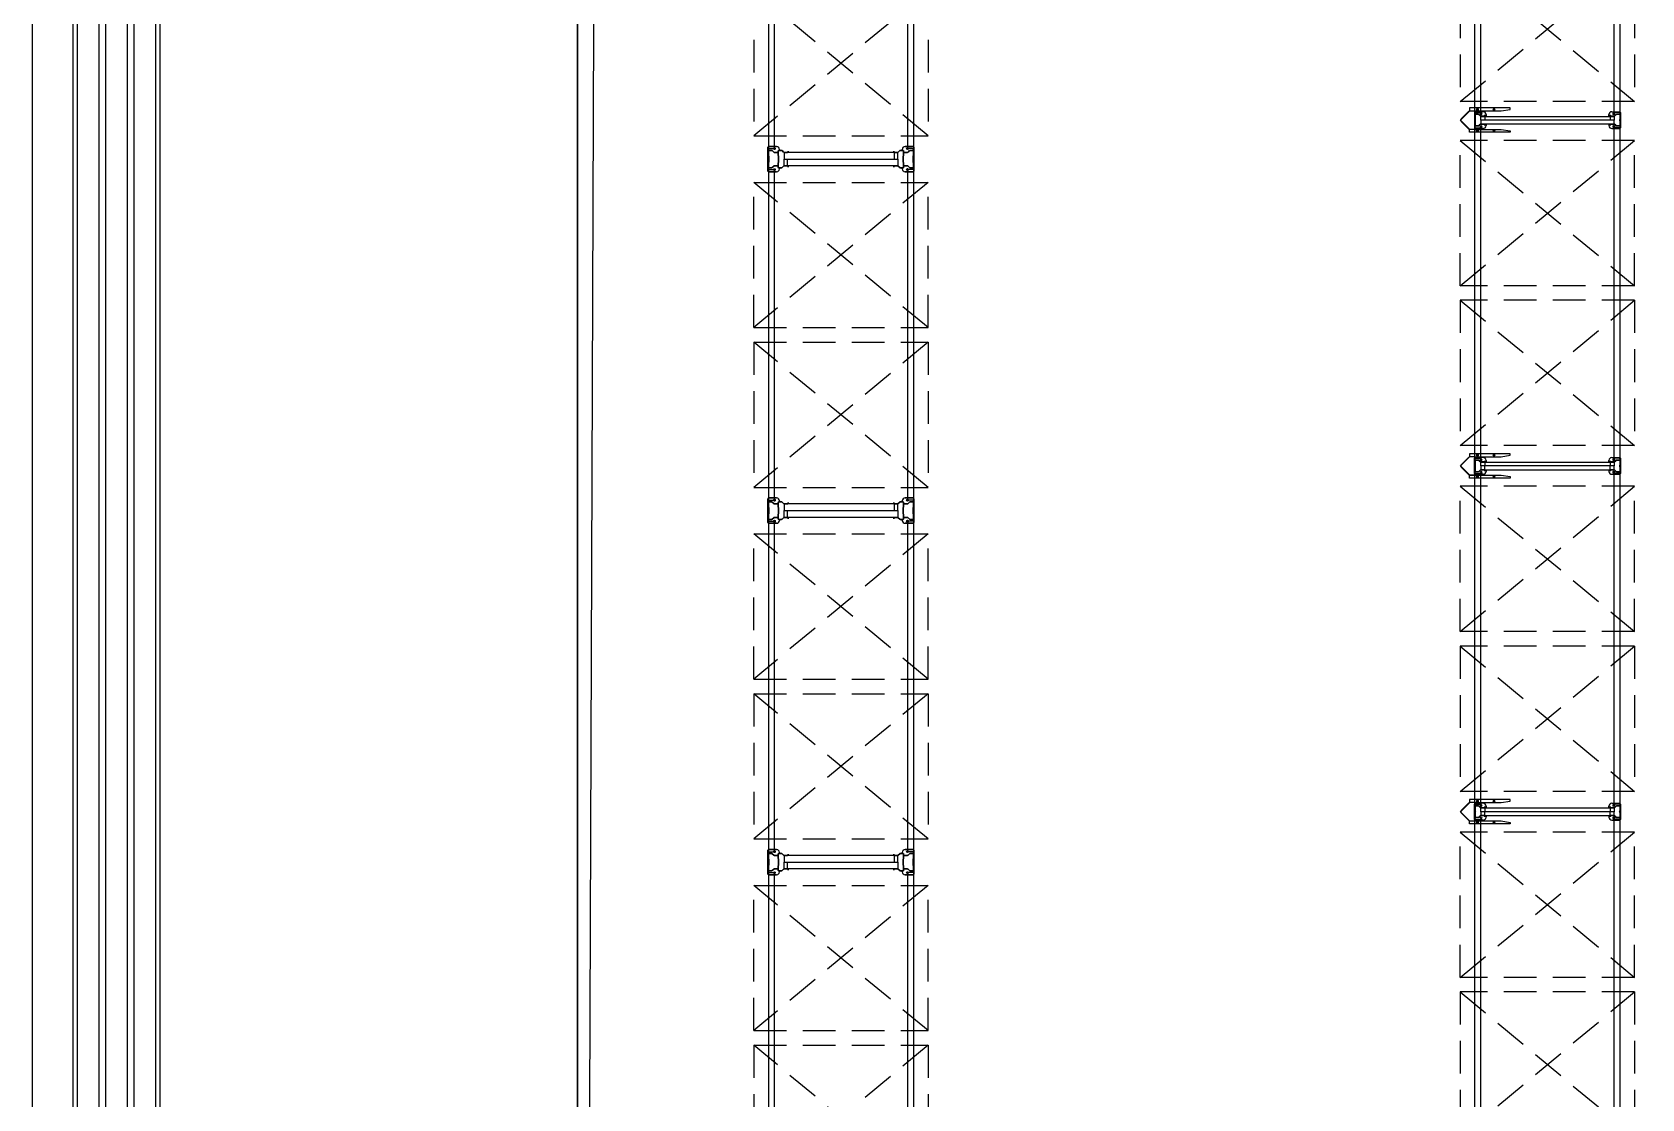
# Model space of a CAD drawing. Header units: millimetres. Extents: x 13 to 166, y 58 to 179.
# Drawn here: x 12.99 to 24.07, y 124.5 to 131.84 of the extents above; entities that cross this region are included whole.
import ezdxf

# ---------------------------------------------------------------- set-up
doc = ezdxf.new("R2010")
doc.units = ezdxf.units.MM
doc.linetypes.add('12_13_14_SB-E17-AR-A01_A02_A03-A$0$DASHED2', pattern=[0.375, 0.25, -0.125])
doc.linetypes.add('DASHED', pattern=[817.52, 545.02, -272.5])
doc.layers.add('Rack Mecalux 2300mm (MVA-VLZ)', color=5, linetype='Continuous')

# ---------------------------------------------------------------- blocks, each defined once
blk = doc.blocks.new('Rack 2300mm Mecalux - Sin pedestales')
at = {"color": 253, "linetype": '12_13_14_SB-E17-AR-A01_A02_A03-A$0$DASHED2', "ltscale": 0.9}
for p, q in [((2103.373523, 1325.2474), (2102.373523, 1325.2474)), ((2102.373523, 1325.2474), (2102.373523, 1324.0474)), ((2102.373523, 1324.0474), (2103.373523, 1325.2474)), ((2103.373523, 1324.0474), (2102.373523, 1325.2474)), ((2103.373523, 1325.2474), (2103.373523, 1324.0474)), ((2103.473523, 1325.2474), (2104.473523, 1325.2474)), ((2104.473523, 1324.0474), (2103.473523, 1325.2474)), ((2103.473523, 1324.0474), (2104.473523, 1325.2474)), ((2103.473523, 1325.2474), (2103.473523, 1324.0474)), ((2104.473523, 1325.2474), (2104.473523, 1324.0474)), ((2103.373523, 1324.0474), (2102.373523, 1324.0474)), ((2103.473523, 1324.0474), (2104.473523, 1324.0474))]:
    blk.add_line(p, q, dxfattribs=at)
at = {"color": 252, "lineweight": 30}
for p, q in [((2102.27315, 1325.101077), (2102.27315, 1325.106543)), ((2102.27315, 1325.093077), (2102.27315, 1325.101077)), ((2102.27315, 1325.093077), (2102.27315, 1325.082793)), ((2102.274653, 1325.110116), (2102.28482, 1325.120069)), ((2102.276073, 1325.146827), (2102.282573, 1325.146827)), ((2102.2769, 1325.079043), (2102.282181, 1325.079043)), ((2102.286323, 1325.123642), (2102.286323, 1325.143077)), ((2104.560723, 1325.123642), (2104.560723, 1325.143077)), ((2104.572393, 1325.110116), (2104.562225, 1325.120069)), ((2104.570973, 1325.146827), (2104.564473, 1325.146827)), ((2104.570145, 1325.079043), (2104.564865, 1325.079043)), ((2104.573895, 1325.101077), (2104.573895, 1325.106543)), ((2104.573895, 1325.093077), (2104.573895, 1325.101077)), ((2104.573895, 1325.093077), (2104.573895, 1325.082793)), ((2102.27315, 1324.201723), (2102.27315, 1324.212007)), ((2102.27315, 1324.201723), (2102.27315, 1324.193723)), ((2102.27315, 1324.193723), (2102.27315, 1324.188258)), ((2102.274653, 1324.184684), (2102.28482, 1324.174732)), ((2102.2769, 1324.215757), (2102.282181, 1324.215757)), ((2104.572393, 1324.184684), (2104.562225, 1324.174732)), ((2104.570145, 1324.215757), (2104.564865, 1324.215757)), ((2104.573895, 1324.201723), (2104.573895, 1324.212007)), ((2104.573895, 1324.201723), (2104.573895, 1324.193723)), ((2104.573895, 1324.193723), (2104.573895, 1324.188258)), ((2102.276073, 1324.147973), (2102.282573, 1324.147973)), ((2102.286323, 1324.171159), (2102.286323, 1324.151723)), ((2104.560723, 1324.171159), (2104.560723, 1324.151723)), ((2104.570973, 1324.147973), (2104.564473, 1324.147973))]:
    blk.add_line(p, q, dxfattribs=at)
at = {"color": 252}
for p, q in [((2104.557523, 1325.146827), (2102.289523, 1325.146827)), ((2104.548523, 1325.106827), (2102.298523, 1325.106827)), ((2104.548523, 1324.187973), (2102.298523, 1324.187973)), ((2104.557523, 1324.147973), (2102.289523, 1324.147973))]:
    blk.add_line(p, q, dxfattribs=at)
for points in [[(2102.283523, 1325.146827), (2102.293523, 1325.146827, -0.414214), (2102.298523, 1325.141827), (2102.298523, 1325.096827)], [(2104.563523, 1325.146827), (2104.553523, 1325.146827, 0.414214), (2104.548523, 1325.141827), (2104.548523, 1325.096827)], [(2102.283523, 1324.147973), (2102.293523, 1324.147973, 0.414214), (2102.298523, 1324.152973), (2102.298523, 1324.197973)], [(2104.563523, 1324.147973), (2104.553523, 1324.147973, -0.414214), (2104.548523, 1324.152973), (2104.548523, 1324.197973)]]:
    blk.add_lwpolyline(points, format="xyb", dxfattribs=at)
at = {"color": 252, "lineweight": 30}
for centre, radius, start, end in [((2102.27815, 1325.106543), 0.005, 134.387134, 180), ((2102.2769, 1325.082793), 0.00375, 180, 270), ((2102.282573, 1325.143077), 0.00375, 0, 90), ((2102.281323, 1325.123642), 0.005, 314.387134, 0), ((2104.564473, 1325.143077), 0.00375, 90, 180), ((2104.565723, 1325.123642), 0.005, 180, 225.612866), ((2104.570145, 1325.082793), 0.00375, 270, 360), ((2104.568895, 1325.106543), 0.005, 0, 45.612866), ((2102.2769, 1324.212007), 0.00375, 90, 180), ((2102.27815, 1324.188258), 0.005, 180, 225.612866), ((2104.570145, 1324.212007), 0.00375, 0, 90), ((2104.568895, 1324.188258), 0.005, 314.387134, 360), ((2102.282573, 1324.151723), 0.00375, 270, 0), ((2102.281323, 1324.171159), 0.005, 0, 45.612866), ((2104.565723, 1324.171159), 0.005, 134.387134, 180), ((2104.564473, 1324.151723), 0.00375, 180, 270)]:
    blk.add_arc(centre, radius, start, end, dxfattribs=at)
blk = doc.blocks.new('Proteccion Rack 80 Tecnoracks (Planta)')
at = {"color": 252}
for points in [[(2007.437156, 1320.577409), (2007.252998, 1320.577409), (2007.192156, 1320.587409), (2007.192156, 1320.597409), (2007.472156, 1320.597409), (2007.472156, 1320.57751)], [(2007.437156, 1320.450129), (2007.252998, 1320.450129), (2007.192156, 1320.440129), (2007.192156, 1320.430129), (2007.472156, 1320.430129), (2007.472156, 1320.450028)]]:
    blk.add_lwpolyline(points, dxfattribs=at)
for points in [[(2007.297631, 1320.587459), (2007.300131, 1320.591789), (2007.305131, 1320.591789), (2007.307631, 1320.587459), (2007.305131, 1320.583129), (2007.300131, 1320.583129)], [(2007.412297, 1320.587459), (2007.414797, 1320.591789), (2007.419797, 1320.591789), (2007.422297, 1320.587459), (2007.419797, 1320.583129), (2007.414797, 1320.583129)], [(2007.297631, 1320.440079), (2007.300131, 1320.435749), (2007.305131, 1320.435749), (2007.307631, 1320.440079), (2007.305131, 1320.444409), (2007.300131, 1320.444409)], [(2007.412297, 1320.440079), (2007.414797, 1320.435748), (2007.419797, 1320.435748), (2007.422297, 1320.440079), (2007.419797, 1320.444409), (2007.414797, 1320.444409)]]:
    blk.add_lwpolyline(points, close=True, dxfattribs=at)
blk.add_lwpolyline([(2007.437156, 1320.451129), (2007.467599, 1320.451129, 0.198912), (2007.47467, 1320.454058), (2007.52731, 1320.506698, 0.414214), (2007.52731, 1320.52084), (2007.47467, 1320.57348, 0.198912), (2007.467599, 1320.576409), (2007.437156, 1320.576409), (2007.437156, 1320.578409), (2007.467599, 1320.578409, -0.198912), (2007.476085, 1320.574894), (2007.528724, 1320.522254, -0.414214), (2007.528724, 1320.505284), (2007.476085, 1320.452644, -0.198912), (2007.467599, 1320.449129), (2007.437156, 1320.449129), (2007.437156, 1320.451129)], format="xyb", dxfattribs=at)
for centre, radius in [((2007.302631, 1320.587459), 0.00634), ((2007.302631, 1320.587459), 0.00433), ((2007.302631, 1320.587459), 0.002732), ((2007.302631, 1320.587459), 0.002203), ((2007.417297, 1320.587459), 0.00634), ((2007.417297, 1320.587459), 0.00433), ((2007.417297, 1320.587459), 0.002732), ((2007.417297, 1320.587459), 0.002203), ((2007.302631, 1320.440079), 0.00634), ((2007.302631, 1320.440079), 0.00433), ((2007.302631, 1320.440079), 0.002732), ((2007.302631, 1320.440079), 0.002203), ((2007.417297, 1320.440079), 0.00634), ((2007.417297, 1320.440079), 0.00433), ((2007.417297, 1320.440079), 0.002732), ((2007.417297, 1320.440079), 0.002203)]:
    blk.add_circle(centre, radius, dxfattribs=at)
at = {"layer": 'Defpoints', "color": 252, "linetype": 'Continuous', "lineweight": 0}
blk.add_line((2007.431156, 1320.551269), (2007.431156, 1320.476269), dxfattribs=at)
blk = doc.blocks.new('Rack 2300mm Mecalux')
at = {"color": 252}
for p, q in [((2504.778645, 1044.473993), (2504.884145, 1044.473993)), ((2507.264745, 1044.473993), (2507.159245, 1044.473993)), ((2504.773645, 1044.413993), (2504.773645, 1044.468993)), ((2504.805343, 1044.393993), (2504.793645, 1044.393993)), ((2504.805343, 1044.402887), (2504.831395, 1044.402886)), ((2504.857448, 1044.393993), (2504.869145, 1044.393993)), ((2507.168495, 1044.47067), (2504.874895, 1044.47067)), ((2507.159495, 1044.430671), (2504.883895, 1044.430671)), ((2504.889145, 1044.413993), (2504.889145, 1044.468993)), ((2507.154245, 1044.413993), (2507.154245, 1044.468993)), ((2507.185943, 1044.393993), (2507.174245, 1044.393993)), ((2507.238048, 1044.402887), (2507.211995, 1044.402886)), ((2507.238048, 1044.393993), (2507.249745, 1044.393993)), ((2507.269745, 1044.413993), (2507.269745, 1044.468993)), ((2504.773645, 1043.528493), (2504.773645, 1043.473493)), ((2504.793645, 1043.548493), (2504.805343, 1043.548493)), ((2504.805343, 1043.5396), (2504.831395, 1043.5396)), ((2504.857448, 1043.548493), (2504.869145, 1043.548493)), ((2507.159495, 1043.511816), (2504.883895, 1043.511816)), ((2504.889145, 1043.528493), (2504.889145, 1043.473493)), ((2507.154245, 1043.528493), (2507.154245, 1043.473493)), ((2507.185943, 1043.548493), (2507.174245, 1043.548493)), ((2507.238048, 1043.5396), (2507.211995, 1043.5396)), ((2507.238048, 1043.548493), (2507.249745, 1043.548493)), ((2507.269745, 1043.528493), (2507.269745, 1043.473493)), ((2504.778645, 1043.468493), (2504.884145, 1043.468493)), ((2507.168495, 1043.471816), (2504.874895, 1043.471816)), ((2507.264745, 1043.468493), (2507.159245, 1043.468493))]:
    blk.add_line(p, q, dxfattribs=at)
at = {"color": 253, "linetype": '12_13_14_SB-E17-AR-A01_A02_A03-A$0$DASHED2', "ltscale": 0.9}
for p, q in [((2505.971695, 1044.571243), (2504.971695, 1044.571243)), ((2504.971695, 1044.571243), (2504.971695, 1043.371243)), ((2504.971695, 1043.371243), (2505.971695, 1044.571243)), ((2505.971695, 1043.371243), (2504.971695, 1044.571243)), ((2505.971695, 1044.571243), (2505.971695, 1043.371243)), ((2506.071695, 1044.571243), (2507.071695, 1044.571243)), ((2507.071695, 1043.371243), (2506.071695, 1044.571243)), ((2506.071695, 1043.371243), (2507.071695, 1044.571243)), ((2506.071695, 1044.571243), (2506.071695, 1043.371243)), ((2507.071695, 1044.571243), (2507.071695, 1043.371243)), ((2505.971695, 1043.371243), (2504.971695, 1043.371243)), ((2506.071695, 1043.371243), (2507.071695, 1043.371243))]:
    blk.add_line(p, q, dxfattribs=at)
at = {"color": 252, "lineweight": 30}
for p, q in [((2504.791095, 1044.447485), (2504.791095, 1044.466921)), ((2504.802765, 1044.433959), (2504.792598, 1044.443912)), ((2504.801345, 1044.470671), (2504.794845, 1044.470671)), ((2504.800518, 1044.402886), (2504.795237, 1044.402886)), ((2504.823749, 1044.470671), (2504.801345, 1044.470671)), ((2504.804268, 1044.424921), (2504.804268, 1044.430386)), ((2504.804268, 1044.416921), (2504.804268, 1044.424921)), ((2504.804268, 1044.416921), (2504.804268, 1044.406636)), ((2504.817845, 1044.470671), (2504.824203, 1044.470671)), ((2504.844945, 1044.470671), (2504.838587, 1044.470671)), ((2504.839042, 1044.470671), (2504.861445, 1044.470671)), ((2504.858523, 1044.424921), (2504.858523, 1044.430386)), ((2504.858523, 1044.416921), (2504.858523, 1044.424921)), ((2504.858523, 1044.416921), (2504.858523, 1044.406636)), ((2504.860025, 1044.433959), (2504.870193, 1044.443912)), ((2504.861445, 1044.470671), (2504.867945, 1044.470671)), ((2504.862273, 1044.402886), (2504.867553, 1044.402886)), ((2504.871695, 1044.447485), (2504.871695, 1044.466921)), ((2507.171695, 1044.447485), (2507.171695, 1044.466921)), ((2507.183365, 1044.433959), (2507.173198, 1044.443912)), ((2507.181945, 1044.470671), (2507.175445, 1044.470671)), ((2507.181118, 1044.402886), (2507.175837, 1044.402886)), ((2507.204349, 1044.470671), (2507.181945, 1044.470671)), ((2507.184868, 1044.424921), (2507.184868, 1044.430386)), ((2507.184868, 1044.416921), (2507.184868, 1044.424921)), ((2507.184868, 1044.416921), (2507.184868, 1044.406636)), ((2507.198445, 1044.470671), (2507.204803, 1044.470671)), ((2507.225545, 1044.470671), (2507.219187, 1044.470671)), ((2507.219642, 1044.470671), (2507.242045, 1044.470671)), ((2507.239123, 1044.424921), (2507.239123, 1044.430386)), ((2507.239123, 1044.416921), (2507.239123, 1044.424921)), ((2507.239123, 1044.416921), (2507.239123, 1044.406636)), ((2507.240625, 1044.433959), (2507.250793, 1044.443912)), ((2507.242045, 1044.470671), (2507.248545, 1044.470671)), ((2507.242873, 1044.402886), (2507.248153, 1044.402886)), ((2507.252295, 1044.447485), (2507.252295, 1044.466921)), ((2504.791095, 1043.495002), (2504.791095, 1043.475566)), ((2504.802765, 1043.508527), (2504.792598, 1043.498575)), ((2504.800518, 1043.5396), (2504.795237, 1043.5396)), ((2504.804268, 1043.525566), (2504.804268, 1043.53585)), ((2504.804268, 1043.525566), (2504.804268, 1043.517566)), ((2504.804268, 1043.517566), (2504.804268, 1043.512101)), ((2504.858523, 1043.525566), (2504.858523, 1043.53585)), ((2504.858523, 1043.525566), (2504.858523, 1043.517566)), ((2504.858523, 1043.517566), (2504.858523, 1043.512101)), ((2504.860025, 1043.508527), (2504.870193, 1043.498575)), ((2504.862273, 1043.5396), (2504.867553, 1043.5396)), ((2504.871695, 1043.495002), (2504.871695, 1043.475566)), ((2507.171695, 1043.495002), (2507.171695, 1043.475566)), ((2507.183365, 1043.508527), (2507.173198, 1043.498575)), ((2507.181118, 1043.5396), (2507.175837, 1043.5396)), ((2507.184868, 1043.525566), (2507.184868, 1043.53585)), ((2507.184868, 1043.525566), (2507.184868, 1043.517566)), ((2507.184868, 1043.517566), (2507.184868, 1043.512101)), ((2507.239123, 1043.525566), (2507.239123, 1043.53585)), ((2507.239123, 1043.525566), (2507.239123, 1043.517566)), ((2507.239123, 1043.517566), (2507.239123, 1043.512101)), ((2507.240625, 1043.508527), (2507.250793, 1043.498575)), ((2507.242873, 1043.5396), (2507.248153, 1043.5396)), ((2507.252295, 1043.495002), (2507.252295, 1043.475566)), ((2504.801345, 1043.471816), (2504.794845, 1043.471816)), ((2504.823749, 1043.471816), (2504.801345, 1043.471816)), ((2504.817845, 1043.471816), (2504.824203, 1043.471816)), ((2504.844945, 1043.471816), (2504.838587, 1043.471816)), ((2504.839042, 1043.471816), (2504.861445, 1043.471816)), ((2504.861445, 1043.471816), (2504.867945, 1043.471816)), ((2507.181945, 1043.471816), (2507.175445, 1043.471816)), ((2507.204349, 1043.471816), (2507.181945, 1043.471816)), ((2507.198445, 1043.471816), (2507.204803, 1043.471816)), ((2507.225545, 1043.471816), (2507.219187, 1043.471816)), ((2507.219642, 1043.471816), (2507.242045, 1043.471816)), ((2507.242045, 1043.471816), (2507.248545, 1043.471816))]:
    blk.add_line(p, q, dxfattribs=at)
at = {"color": 252}
for points in [[(2504.788645, 1044.433993), (2504.792975, 1044.431493), (2504.792975, 1044.426493), (2504.788645, 1044.423993), (2504.784315, 1044.426493), (2504.784315, 1044.431493)], [(2504.805343, 1044.430136), (2504.831395, 1044.430136), (2504.831395, 1043.512352), (2504.805343, 1043.512352)], [(2504.857448, 1044.430136), (2504.831395, 1044.430136), (2504.831395, 1043.512352), (2504.857448, 1043.512352)], [(2504.874145, 1044.433993), (2504.869815, 1044.431493), (2504.869815, 1044.426493), (2504.874145, 1044.423993), (2504.878475, 1044.426493), (2504.878475, 1044.431493)], [(2507.169245, 1044.433993), (2507.173575, 1044.431493), (2507.173575, 1044.426493), (2507.169245, 1044.423993), (2507.164915, 1044.426493), (2507.164915, 1044.431493)], [(2507.185943, 1044.430136), (2507.211995, 1044.430136), (2507.211995, 1043.512352), (2507.185943, 1043.512352)], [(2507.238048, 1044.430136), (2507.211995, 1044.430136), (2507.211995, 1043.512352), (2507.238048, 1043.512352)], [(2507.254745, 1044.433993), (2507.250415, 1044.431493), (2507.250415, 1044.426493), (2507.254745, 1044.423993), (2507.259075, 1044.426493), (2507.259075, 1044.431493)], [(2504.788645, 1043.508493), (2504.792975, 1043.510993), (2504.792975, 1043.515993), (2504.788645, 1043.518493), (2504.784315, 1043.515993), (2504.784315, 1043.510993)], [(2504.874145, 1043.508493), (2504.869815, 1043.510993), (2504.869815, 1043.515993), (2504.874145, 1043.518493), (2504.878475, 1043.515993), (2504.878475, 1043.510993)], [(2507.169245, 1043.508493), (2507.173575, 1043.510993), (2507.173575, 1043.515993), (2507.169245, 1043.518493), (2507.164915, 1043.515993), (2507.164915, 1043.510993)], [(2507.254745, 1043.508493), (2507.250415, 1043.510993), (2507.250415, 1043.515993), (2507.254745, 1043.518493), (2507.259075, 1043.515993), (2507.259075, 1043.510993)]]:
    blk.add_lwpolyline(points, close=True, dxfattribs=at)
for points in [[(2504.868895, 1044.470671), (2504.878895, 1044.470671, -0.414214), (2504.883895, 1044.465671), (2504.883895, 1044.420671)], [(2507.174495, 1044.470671), (2507.164495, 1044.470671, 0.414214), (2507.159495, 1044.465671), (2507.159495, 1044.420671)], [(2504.868895, 1043.471816), (2504.878895, 1043.471816, 0.414214), (2504.883895, 1043.476816), (2504.883895, 1043.521816)], [(2504.868895, 1043.471816), (2504.878895, 1043.471816, 0.414214), (2504.883895, 1043.476816), (2504.883895, 1043.521816)], [(2507.174495, 1043.471816), (2507.164495, 1043.471816, -0.414214), (2507.159495, 1043.476816), (2507.159495, 1043.516816)]]:
    blk.add_lwpolyline(points, format="xyb", dxfattribs=at)
for centre in [(2504.788645, 1044.428993), (2504.874145, 1044.428993), (2507.169245, 1044.428993), (2507.254745, 1044.428993), (2504.788645, 1043.513493), (2504.874145, 1043.513493), (2507.169245, 1043.513493), (2507.254745, 1043.513493)]:
    blk.add_circle(centre, 0.00634, dxfattribs=at)
for centre, radius, start, end in [((2504.778645, 1044.468993), 0.005, 90, 180), ((2504.884145, 1044.468993), 0.005, 0, 90), ((2507.159245, 1044.468993), 0.005, 90, 180), ((2507.264745, 1044.468993), 0.005, 0, 90), ((2504.793645, 1044.413993), 0.02, 180, 270), ((2504.869145, 1044.413993), 0.02, 270, 0), ((2507.174245, 1044.413993), 0.02, 180, 270), ((2507.249745, 1044.413993), 0.02, 270, 0), ((2504.793645, 1043.528493), 0.02, 90, 180), ((2504.869145, 1043.528493), 0.02, 360, 90), ((2507.174245, 1043.528493), 0.02, 90, 180), ((2507.249745, 1043.528493), 0.02, 360, 90), ((2504.778645, 1043.473493), 0.005, 180, 270), ((2504.884145, 1043.473493), 0.005, 270, 360), ((2507.159245, 1043.473493), 0.005, 180, 270), ((2507.264745, 1043.473493), 0.005, 270, 360)]:
    blk.add_arc(centre, radius, start, end, dxfattribs=at)
at = {"color": 252, "lineweight": 30}
for centre, radius, start, end in [((2504.794845, 1044.466921), 0.00375, 90, 180), ((2504.796095, 1044.447485), 0.005, 180, 225.612866), ((2504.800518, 1044.406636), 0.00375, 270, 360), ((2504.799268, 1044.430386), 0.005, 0, 45.612866), ((2504.823707, 1044.462148), 0.008522, 51.41193, 89.722789), ((2504.831419, 1044.471694), 0.00375, 230.274095, 315), ((2504.839083, 1044.462148), 0.008522, 90.277211, 128.58807), ((2504.863523, 1044.430386), 0.005, 134.387134, 180), ((2504.862273, 1044.406636), 0.00375, 180, 270), ((2504.867945, 1044.466921), 0.00375, 0, 90), ((2504.866695, 1044.447485), 0.005, 314.387134, 0), ((2507.175445, 1044.466921), 0.00375, 90, 180), ((2507.176695, 1044.447485), 0.005, 180, 225.612866), ((2507.181118, 1044.406636), 0.00375, 270, 360), ((2507.179868, 1044.430386), 0.005, 0, 45.612866), ((2507.204307, 1044.462148), 0.008522, 51.41193, 89.722789), ((2507.211971, 1044.471694), 0.00375, 225, 309.725905), ((2507.219683, 1044.462148), 0.008522, 90.277211, 128.58807), ((2507.244123, 1044.430386), 0.005, 134.387134, 180), ((2507.242873, 1044.406636), 0.00375, 180, 270), ((2507.248545, 1044.466921), 0.00375, 0, 90), ((2507.247295, 1044.447485), 0.005, 314.387134, 0), ((2504.796095, 1043.495002), 0.005, 134.387134, 180), ((2504.800518, 1043.53585), 0.00375, 0, 90), ((2504.799268, 1043.512101), 0.005, 314.387134, 360), ((2504.862273, 1043.53585), 0.00375, 90, 180), ((2504.863523, 1043.512101), 0.005, 180, 225.612866), ((2504.866695, 1043.495002), 0.005, 0, 45.612866), ((2507.176695, 1043.495002), 0.005, 134.387134, 180), ((2507.181118, 1043.53585), 0.00375, 0, 90), ((2507.179868, 1043.512101), 0.005, 314.387134, 360), ((2507.242873, 1043.53585), 0.00375, 90, 180), ((2507.244123, 1043.512101), 0.005, 180, 225.612866), ((2507.247295, 1043.495002), 0.005, 0, 45.612866), ((2504.794845, 1043.475566), 0.00375, 180, 270), ((2504.823707, 1043.480339), 0.008522, 270.277211, 308.58807), ((2504.831419, 1043.470793), 0.00375, 45, 129.725905), ((2504.839083, 1043.480339), 0.008522, 231.41193, 269.722789), ((2504.867945, 1043.475566), 0.00375, 270, 0), ((2507.175445, 1043.475566), 0.00375, 180, 270), ((2507.204307, 1043.480339), 0.008522, 270.277211, 308.58807), ((2507.211971, 1043.470793), 0.00375, 50.274095, 135), ((2507.219683, 1043.480339), 0.008522, 231.41193, 269.722789), ((2507.248545, 1043.475566), 0.00375, 270, 0)]:
    blk.add_arc(centre, radius, start, end, dxfattribs=at)
at = {"layer": 'Defpoints', "color": 252, "lineweight": 30, "ltscale": 5, "rotation": 270}
for p in [(1184.317638, 3050.905699), (1186.698202, 3050.905699)]:
    blk.add_blockref('Proteccion Rack 80 Tecnoracks (Planta)', p, dxfattribs=at)
blk = doc.blocks.new('Rack 2300mm Sistema Mecalux REFORZADO 120mm')
at = {"color": 253, "linetype": '12_13_14_SB-E17-AR-A01_A02_A03-A$0$DASHED2', "ltscale": 0.9}
for p, q in [((2093.97033, 1334.181217), (2092.97033, 1334.181217)), ((2092.97033, 1334.181217), (2092.97033, 1332.981217)), ((2092.97033, 1332.981217), (2093.97033, 1334.181217)), ((2093.97033, 1332.981217), (2092.97033, 1334.181217)), ((2093.97033, 1334.181217), (2093.97033, 1332.981217)), ((2094.07033, 1334.181217), (2095.07033, 1334.181217)), ((2095.07033, 1332.981217), (2094.07033, 1334.181217)), ((2094.07033, 1332.981217), (2095.07033, 1334.181217)), ((2094.07033, 1334.181217), (2094.07033, 1332.981217)), ((2095.07033, 1334.181217), (2095.07033, 1332.981217)), ((2093.97033, 1332.981217), (2092.97033, 1332.981217)), ((2094.07033, 1332.981217), (2095.07033, 1332.981217))]:
    blk.add_line(p, q, dxfattribs=at)
at = {"color": 252}
for p, q in [((2092.72313, 1334.023967), (2092.72313, 1334.078967)), ((2092.72813, 1334.083967), (2092.89253, 1334.083967)), ((2095.16313, 1334.080217), (2092.87353, 1334.080217)), ((2092.89753, 1334.078967), (2092.89753, 1334.023967)), ((2095.14313, 1334.078967), (2095.14313, 1334.023967)), ((2095.31253, 1334.083967), (2095.14813, 1334.083967)), ((2095.31753, 1334.023967), (2095.31753, 1334.078967)), ((2092.75033, 1334.003967), (2092.74313, 1334.003967)), ((2092.763503, 1333.948826), (2092.810306, 1333.948826)), ((2092.87753, 1334.003967), (2092.87033, 1334.003967)), ((2095.15813, 1334.040218), (2092.88253, 1334.040218)), ((2095.16313, 1334.003967), (2095.17033, 1334.003967)), ((2095.183503, 1333.94877), (2095.230306, 1333.94877)), ((2095.29033, 1334.003967), (2095.29753, 1334.003967)), ((2092.75033, 1333.158467), (2092.74313, 1333.158467)), ((2092.857158, 1333.213608), (2092.810354, 1333.213608)), ((2092.87753, 1333.158467), (2092.87033, 1333.158467)), ((2095.16313, 1333.158467), (2095.17033, 1333.158467)), ((2095.277158, 1333.213553), (2095.230354, 1333.213553)), ((2095.29033, 1333.158467), (2095.29753, 1333.158467)), ((2092.72313, 1333.138467), (2092.72313, 1333.083467)), ((2092.72813, 1333.078467), (2092.89253, 1333.078467)), ((2095.16313, 1333.082217), (2092.87353, 1333.082217)), ((2095.15813, 1333.122217), (2092.88253, 1333.122217)), ((2092.89753, 1333.083467), (2092.89753, 1333.138467)), ((2095.14313, 1333.083467), (2095.14313, 1333.138467)), ((2095.31253, 1333.078467), (2095.14813, 1333.078467)), ((2095.31753, 1333.138467), (2095.31753, 1333.083467))]:
    blk.add_line(p, q, dxfattribs=at)
at = {"color": 252, "lineweight": 30}
for p, q in [((2092.75033, 1334.057458), (2092.75033, 1334.076894)), ((2092.762, 1334.043933), (2092.751833, 1334.053885)), ((2092.76058, 1334.080644), (2092.75408, 1334.080644)), ((2092.782984, 1334.080644), (2092.76058, 1334.080644)), ((2092.77708, 1334.080644), (2092.783438, 1334.080644)), ((2092.830054, 1334.077917), (2092.790606, 1334.077917)), ((2092.837677, 1334.080644), (2092.86008, 1334.080644)), ((2092.85866, 1334.043933), (2092.868828, 1334.053885)), ((2092.86008, 1334.080644), (2092.86658, 1334.080644)), ((2092.87033, 1334.057458), (2092.87033, 1334.076894)), ((2095.17033, 1334.057458), (2095.17033, 1334.076894)), ((2095.182, 1334.043933), (2095.171833, 1334.053885)), ((2095.18058, 1334.080644), (2095.17408, 1334.080644)), ((2095.202984, 1334.080644), (2095.18058, 1334.080644)), ((2095.210606, 1334.077917), (2095.250054, 1334.077917)), ((2095.26358, 1334.080644), (2095.257222, 1334.080644)), ((2095.257677, 1334.080644), (2095.28008, 1334.080644)), ((2095.27866, 1334.043933), (2095.288828, 1334.053885)), ((2095.28008, 1334.080644), (2095.28658, 1334.080644)), ((2095.29033, 1334.057458), (2095.29033, 1334.076894)), ((2092.75033, 1333.989674), (2092.75033, 1334.00911)), ((2092.762, 1333.976149), (2092.751833, 1333.986101)), ((2092.76058, 1334.01286), (2092.75408, 1334.01286)), ((2092.759753, 1334.01286), (2092.754472, 1334.01286)), ((2092.759753, 1333.945076), (2092.754472, 1333.945076)), ((2092.782984, 1334.01286), (2092.76058, 1334.01286)), ((2092.763503, 1334.034894), (2092.763503, 1334.04036)), ((2092.763503, 1334.026894), (2092.763503, 1334.034894)), ((2092.763503, 1334.026894), (2092.763503, 1334.01661)), ((2092.763503, 1333.96711), (2092.763503, 1333.972576)), ((2092.763503, 1333.95911), (2092.763503, 1333.96711)), ((2092.763503, 1333.95911), (2092.763503, 1333.948826)), ((2092.77708, 1334.01286), (2092.783438, 1334.01286)), ((2092.830054, 1334.010133), (2092.790606, 1334.010133)), ((2092.837677, 1334.01286), (2092.86008, 1334.01286)), ((2092.857158, 1334.034894), (2092.857158, 1334.04036)), ((2092.857158, 1334.026894), (2092.857158, 1334.034894)), ((2092.857158, 1334.026894), (2092.857158, 1334.01661)), ((2092.857158, 1333.96711), (2092.857158, 1333.972576)), ((2092.857158, 1333.95911), (2092.857158, 1333.96711)), ((2092.857158, 1333.95911), (2092.857158, 1333.948826)), ((2092.85866, 1333.976149), (2092.868828, 1333.986101)), ((2092.86008, 1334.01286), (2092.86658, 1334.01286)), ((2092.860908, 1334.01286), (2092.866188, 1334.01286)), ((2092.860908, 1333.945076), (2092.866188, 1333.945076)), ((2092.87033, 1333.989674), (2092.87033, 1334.00911)), ((2095.17033, 1333.989674), (2095.17033, 1334.00911)), ((2095.182, 1333.976149), (2095.171833, 1333.986101)), ((2095.18058, 1334.01286), (2095.17408, 1334.01286)), ((2095.179753, 1334.01286), (2095.174472, 1334.01286)), ((2095.179753, 1333.945076), (2095.174472, 1333.945076)), ((2095.202984, 1334.01286), (2095.18058, 1334.01286)), ((2095.183503, 1334.034894), (2095.183503, 1334.04036)), ((2095.183503, 1334.026894), (2095.183503, 1334.034894)), ((2095.183503, 1334.026894), (2095.183503, 1334.01661)), ((2095.183503, 1333.96711), (2095.183503, 1333.972576)), ((2095.183503, 1333.95911), (2095.183503, 1333.96711)), ((2095.183503, 1333.95911), (2095.183503, 1333.948826)), ((2095.210606, 1334.010133), (2095.250054, 1334.010133)), ((2095.26358, 1334.01286), (2095.257222, 1334.01286)), ((2095.257677, 1334.01286), (2095.28008, 1334.01286)), ((2095.277158, 1334.034894), (2095.277158, 1334.04036)), ((2095.277158, 1334.026894), (2095.277158, 1334.034894)), ((2095.277158, 1334.026894), (2095.277158, 1334.01661)), ((2095.277158, 1333.96711), (2095.277158, 1333.972576)), ((2095.277158, 1333.95911), (2095.277158, 1333.96711)), ((2095.277158, 1333.95911), (2095.277158, 1333.948826)), ((2095.27866, 1333.976149), (2095.288828, 1333.986101)), ((2095.28008, 1334.01286), (2095.28658, 1334.01286)), ((2095.280908, 1334.01286), (2095.286188, 1334.01286)), ((2095.280908, 1333.945076), (2095.286188, 1333.945076)), ((2095.29033, 1333.989674), (2095.29033, 1334.00911)), ((2092.75033, 1333.172759), (2092.75033, 1333.153324)), ((2092.762, 1333.186285), (2092.751833, 1333.176333)), ((2092.759753, 1333.217358), (2092.754472, 1333.217358)), ((2092.763503, 1333.203324), (2092.763503, 1333.213608)), ((2092.763503, 1333.203324), (2092.763503, 1333.195324)), ((2092.763503, 1333.195324), (2092.763503, 1333.189858)), ((2092.857158, 1333.203324), (2092.857158, 1333.213608)), ((2092.857158, 1333.203324), (2092.857158, 1333.195324)), ((2092.857158, 1333.195324), (2092.857158, 1333.189858)), ((2092.85866, 1333.186285), (2092.868828, 1333.176333)), ((2092.860908, 1333.217358), (2092.866188, 1333.217358)), ((2092.87033, 1333.172759), (2092.87033, 1333.153324)), ((2095.17033, 1333.172759), (2095.17033, 1333.153324)), ((2095.182, 1333.186285), (2095.171833, 1333.176333)), ((2095.179753, 1333.217358), (2095.174472, 1333.217358)), ((2095.183503, 1333.203324), (2095.183503, 1333.213608)), ((2095.183503, 1333.203324), (2095.183503, 1333.195324)), ((2095.183503, 1333.195324), (2095.183503, 1333.189858)), ((2095.277158, 1333.203324), (2095.277158, 1333.213608)), ((2095.277158, 1333.203324), (2095.277158, 1333.195324)), ((2095.277158, 1333.195324), (2095.277158, 1333.189858)), ((2095.27866, 1333.186285), (2095.288828, 1333.176333)), ((2095.280908, 1333.217358), (2095.286188, 1333.217358)), ((2095.29033, 1333.172759), (2095.29033, 1333.153324)), ((2092.75033, 1333.104975), (2092.75033, 1333.08554)), ((2092.762, 1333.118501), (2092.751833, 1333.108549)), ((2092.76058, 1333.149574), (2092.75408, 1333.149574)), ((2092.76058, 1333.08179), (2092.75408, 1333.08179)), ((2092.759753, 1333.149574), (2092.754472, 1333.149574)), ((2092.782984, 1333.149574), (2092.76058, 1333.149574)), ((2092.782984, 1333.08179), (2092.76058, 1333.08179)), ((2092.763503, 1333.13554), (2092.763503, 1333.145824)), ((2092.763503, 1333.13554), (2092.763503, 1333.12754)), ((2092.763503, 1333.12754), (2092.763503, 1333.122074)), ((2092.77708, 1333.149574), (2092.783438, 1333.149574)), ((2092.77708, 1333.08179), (2092.783438, 1333.08179)), ((2092.830054, 1333.1523), (2092.790606, 1333.1523)), ((2092.830054, 1333.084516), (2092.790606, 1333.084516)), ((2092.837677, 1333.149574), (2092.86008, 1333.149574)), ((2092.837677, 1333.08179), (2092.86008, 1333.08179)), ((2092.857158, 1333.13554), (2092.857158, 1333.145824)), ((2092.857158, 1333.13554), (2092.857158, 1333.12754)), ((2092.857158, 1333.12754), (2092.857158, 1333.122074)), ((2092.85866, 1333.118501), (2092.868828, 1333.108549)), ((2092.86008, 1333.149574), (2092.86658, 1333.149574)), ((2092.86008, 1333.08179), (2092.86658, 1333.08179)), ((2092.860908, 1333.149574), (2092.866188, 1333.149574)), ((2092.87033, 1333.104975), (2092.87033, 1333.08554)), ((2095.17033, 1333.104975), (2095.17033, 1333.08554)), ((2095.182, 1333.118501), (2095.171833, 1333.108549)), ((2095.18058, 1333.149574), (2095.17408, 1333.149574)), ((2095.18058, 1333.08179), (2095.17408, 1333.08179)), ((2095.179753, 1333.149574), (2095.174472, 1333.149574)), ((2095.202984, 1333.149574), (2095.18058, 1333.149574)), ((2095.202984, 1333.08179), (2095.18058, 1333.08179)), ((2095.183503, 1333.13554), (2095.183503, 1333.145824)), ((2095.183503, 1333.13554), (2095.183503, 1333.12754)), ((2095.183503, 1333.12754), (2095.183503, 1333.122074)), ((2095.210606, 1333.1523), (2095.250054, 1333.1523)), ((2095.210606, 1333.084516), (2095.250054, 1333.084516)), ((2095.26358, 1333.149574), (2095.257222, 1333.149574)), ((2095.26358, 1333.08179), (2095.257222, 1333.08179)), ((2095.257677, 1333.149574), (2095.28008, 1333.149574)), ((2095.257677, 1333.08179), (2095.28008, 1333.08179)), ((2095.277158, 1333.13554), (2095.277158, 1333.145824)), ((2095.277158, 1333.13554), (2095.277158, 1333.12754)), ((2095.277158, 1333.12754), (2095.277158, 1333.122074)), ((2095.27866, 1333.118501), (2095.288828, 1333.108549)), ((2095.28008, 1333.149574), (2095.28658, 1333.149574)), ((2095.28008, 1333.08179), (2095.28658, 1333.08179)), ((2095.280908, 1333.149574), (2095.286188, 1333.149574)), ((2095.29033, 1333.104975), (2095.29033, 1333.08554))]:
    blk.add_line(p, q, dxfattribs=at)
at = {"color": 252}
for points in [[(2092.86753, 1334.080217), (2092.87753, 1334.080217, -0.414214), (2092.88253, 1334.075217), (2092.88253, 1334.030217)], [(2092.86753, 1334.080217), (2092.87753, 1334.080217, -0.414214), (2092.88253, 1334.075217), (2092.88253, 1334.030217)], [(2095.17313, 1334.080217), (2095.16313, 1334.080217, 0.414214), (2095.15813, 1334.075217), (2095.15813, 1334.030217)], [(2095.17313, 1334.080217), (2095.16313, 1334.080217, 0.414214), (2095.15813, 1334.075217), (2095.15813, 1334.030217)], [(2092.86753, 1333.082217), (2092.87753, 1333.082217, 0.414214), (2092.88253, 1333.087217), (2092.88253, 1333.132217)], [(2092.86753, 1333.082217), (2092.87753, 1333.082217, 0.414214), (2092.88253, 1333.087217), (2092.88253, 1333.132217)], [(2095.17313, 1333.082217), (2095.16313, 1333.082217, -0.414214), (2095.15813, 1333.087217), (2095.15813, 1333.132217)], [(2095.17313, 1333.082217), (2095.16313, 1333.082217, -0.414214), (2095.15813, 1333.087217), (2095.15813, 1333.132217)]]:
    blk.add_lwpolyline(points, format="xyb", dxfattribs=at)
for points in [[(2092.73813, 1334.043967), (2092.74246, 1334.041467), (2092.74246, 1334.036467), (2092.73813, 1334.033967), (2092.7338, 1334.036467), (2092.7338, 1334.041467)], [(2092.763503, 1333.972576), (2092.810306, 1333.972576), (2092.810306, 1333.189803), (2092.763503, 1333.189858)], [(2092.857158, 1333.972576), (2092.810306, 1333.972576), (2092.810306, 1333.189803), (2092.857158, 1333.189858)], [(2092.88253, 1334.043967), (2092.8782, 1334.041467), (2092.8782, 1334.036467), (2092.88253, 1334.033967), (2092.88686, 1334.036467), (2092.88686, 1334.041467)], [(2095.15813, 1334.043967), (2095.16246, 1334.041467), (2095.16246, 1334.036467), (2095.15813, 1334.033967), (2095.1538, 1334.036467), (2095.1538, 1334.041467)], [(2095.183503, 1333.972576), (2095.230354, 1333.972576), (2095.230354, 1333.189803), (2095.183503, 1333.189858)], [(2095.277158, 1333.972576), (2095.230354, 1333.972576), (2095.230354, 1333.189803), (2095.277158, 1333.189858)], [(2095.30253, 1334.043967), (2095.2982, 1334.041467), (2095.2982, 1334.036467), (2095.30253, 1334.033967), (2095.30686, 1334.036467), (2095.30686, 1334.041467)], [(2092.73813, 1333.118467), (2092.74246, 1333.120967), (2092.74246, 1333.125967), (2092.73813, 1333.128467), (2092.7338, 1333.125967), (2092.7338, 1333.120967)], [(2092.88253, 1333.118467), (2092.8782, 1333.120967), (2092.8782, 1333.125967), (2092.88253, 1333.128467), (2092.88686, 1333.125967), (2092.88686, 1333.120967)], [(2095.15813, 1333.118467), (2095.16246, 1333.120967), (2095.16246, 1333.125967), (2095.15813, 1333.128467), (2095.1538, 1333.125967), (2095.1538, 1333.120967)], [(2095.30253, 1333.118467), (2095.2982, 1333.120967), (2095.2982, 1333.125967), (2095.30253, 1333.128467), (2095.30686, 1333.125967), (2095.30686, 1333.120967)]]:
    blk.add_lwpolyline(points, close=True, dxfattribs=at)
for centre in [(2092.73813, 1334.038967), (2092.88253, 1334.038967), (2095.15813, 1334.038967), (2095.30253, 1334.038967), (2092.73813, 1333.123467), (2092.88253, 1333.123467), (2095.15813, 1333.123467), (2095.30253, 1333.123467)]:
    blk.add_circle(centre, 0.00634, dxfattribs=at)
for centre, radius, start, end in [((2092.72813, 1334.078967), 0.005, 90, 180), ((2092.89253, 1334.078967), 0.005, 0, 90), ((2095.14813, 1334.078967), 0.005, 90, 180), ((2095.31253, 1334.078967), 0.005, 0, 90), ((2092.74313, 1334.023967), 0.02, 180, 270), ((2092.87753, 1334.023967), 0.02, 270, 0), ((2095.16313, 1334.023967), 0.02, 180, 270), ((2095.29753, 1334.023967), 0.02, 270, 0), ((2092.74313, 1333.138467), 0.02, 90, 180), ((2092.87753, 1333.138467), 0.02, 0, 90), ((2095.16313, 1333.138467), 0.02, 90, 180), ((2095.29753, 1333.138467), 0.02, 0, 90), ((2092.72813, 1333.083467), 0.005, 180, 270), ((2092.89253, 1333.083467), 0.005, 270, 0), ((2095.14813, 1333.083467), 0.005, 180, 270), ((2095.31253, 1333.083467), 0.005, 270, 0)]:
    blk.add_arc(centre, radius, start, end, dxfattribs=at)
at = {"color": 252, "lineweight": 30}
for centre, radius, start, end in [((2092.75408, 1334.076894), 0.00375, 90, 180), ((2092.75533, 1334.057458), 0.005, 180, 225.612866), ((2092.782942, 1334.072122), 0.008522, 51.41193, 89.722789), ((2092.790606, 1334.081667), 0.00375, 225, 270.368448), ((2092.830054, 1334.081667), 0.00375, 269.631552, 315), ((2092.837718, 1334.072122), 0.008522, 90.277211, 128.58807), ((2092.86658, 1334.076894), 0.00375, 0, 90), ((2092.86533, 1334.057458), 0.005, 314.387134, 0), ((2095.17408, 1334.076894), 0.00375, 90, 180), ((2095.17533, 1334.057458), 0.005, 180, 225.612866), ((2095.202942, 1334.072122), 0.008522, 51.41193, 89.722789), ((2095.210606, 1334.081667), 0.00375, 225, 270.368448), ((2095.250054, 1334.081667), 0.00375, 269.631552, 315), ((2095.257718, 1334.072122), 0.008522, 90.277211, 128.58807), ((2095.28658, 1334.076894), 0.00375, 0, 90), ((2095.28533, 1334.057458), 0.005, 314.387134, 0), ((2092.75408, 1334.00911), 0.00375, 90, 180), ((2092.75533, 1333.989674), 0.005, 180, 225.612866), ((2092.759753, 1334.01661), 0.00375, 270, 360), ((2092.759753, 1333.948826), 0.00375, 270, 360), ((2092.758503, 1334.04036), 0.005, 0, 45.612866), ((2092.758503, 1333.972576), 0.005, 0, 45.612866), ((2092.782942, 1334.004338), 0.008522, 51.41193, 89.722789), ((2092.790606, 1334.013883), 0.00375, 225, 270.368448), ((2092.830054, 1334.013883), 0.00375, 269.631552, 315), ((2092.837718, 1334.004338), 0.008522, 90.277211, 128.58807), ((2092.862158, 1334.04036), 0.005, 134.387134, 180), ((2092.860908, 1334.01661), 0.00375, 180, 270), ((2092.862158, 1333.972576), 0.005, 134.387134, 180), ((2092.860908, 1333.948826), 0.00375, 180, 270), ((2092.86658, 1334.00911), 0.00375, 0, 90), ((2092.86533, 1333.989674), 0.005, 314.387134, 0), ((2095.17408, 1334.00911), 0.00375, 90, 180), ((2095.17533, 1333.989674), 0.005, 180, 225.612866), ((2095.179753, 1334.01661), 0.00375, 270, 360), ((2095.179753, 1333.948826), 0.00375, 270, 360), ((2095.178503, 1334.04036), 0.005, 0, 45.612866), ((2095.178503, 1333.972576), 0.005, 0, 45.612866), ((2095.202942, 1334.004338), 0.008522, 51.41193, 89.722789), ((2095.210606, 1334.013883), 0.00375, 225, 270.368448), ((2095.250054, 1334.013883), 0.00375, 269.631552, 315), ((2095.257718, 1334.004338), 0.008522, 90.277211, 128.58807), ((2095.282158, 1334.04036), 0.005, 134.387134, 180), ((2095.280908, 1334.01661), 0.00375, 180, 270), ((2095.282158, 1333.972576), 0.005, 134.387134, 180), ((2095.280908, 1333.948826), 0.00375, 180, 270), ((2095.28658, 1334.00911), 0.00375, 0, 90), ((2095.28533, 1333.989674), 0.005, 314.387134, 0), ((2092.75533, 1333.172759), 0.005, 134.387134, 180), ((2092.759753, 1333.213608), 0.00375, 0, 90), ((2092.758503, 1333.189858), 0.005, 314.387134, 360), ((2092.860908, 1333.213608), 0.00375, 90, 180), ((2092.862158, 1333.189858), 0.005, 180, 225.612866), ((2092.86533, 1333.172759), 0.005, 0, 45.612866), ((2095.17533, 1333.172759), 0.005, 134.387134, 180), ((2095.179753, 1333.213608), 0.00375, 0, 90), ((2095.178503, 1333.189858), 0.005, 314.387134, 360), ((2095.280908, 1333.213608), 0.00375, 90, 180), ((2095.282158, 1333.189858), 0.005, 180, 225.612866), ((2095.28533, 1333.172759), 0.005, 0, 45.612866), ((2092.75408, 1333.153324), 0.00375, 180, 270), ((2092.75533, 1333.104975), 0.005, 134.387134, 180), ((2092.75408, 1333.08554), 0.00375, 180, 270), ((2092.759753, 1333.145824), 0.00375, 0, 90), ((2092.758503, 1333.122074), 0.005, 314.387134, 360), ((2092.782942, 1333.158096), 0.008522, 270.277211, 308.58807), ((2092.782942, 1333.090312), 0.008522, 270.277211, 308.58807), ((2092.790606, 1333.14855), 0.00375, 89.631552, 135), ((2092.790606, 1333.080766), 0.00375, 89.631552, 135), ((2092.830054, 1333.14855), 0.00375, 45, 90.368448), ((2092.830054, 1333.080766), 0.00375, 45, 90.368448), ((2092.837718, 1333.158096), 0.008522, 231.41193, 269.722789), ((2092.837718, 1333.090312), 0.008522, 231.41193, 269.722789), ((2092.860908, 1333.145824), 0.00375, 90, 180), ((2092.862158, 1333.122074), 0.005, 180, 225.612866), ((2092.86658, 1333.153324), 0.00375, 270, 0), ((2092.86658, 1333.08554), 0.00375, 270, 0), ((2092.86533, 1333.104975), 0.005, 0, 45.612866), ((2095.17408, 1333.153324), 0.00375, 180, 270), ((2095.17533, 1333.104975), 0.005, 134.387134, 180), ((2095.17408, 1333.08554), 0.00375, 180, 270), ((2095.179753, 1333.145824), 0.00375, 0, 90), ((2095.178503, 1333.122074), 0.005, 314.387134, 360), ((2095.202942, 1333.158096), 0.008522, 270.277211, 308.58807), ((2095.202942, 1333.090312), 0.008522, 270.277211, 308.58807), ((2095.210606, 1333.14855), 0.00375, 89.631552, 135), ((2095.210606, 1333.080766), 0.00375, 89.631552, 135), ((2095.250054, 1333.14855), 0.00375, 45, 90.368448), ((2095.250054, 1333.080766), 0.00375, 45, 90.368448), ((2095.257718, 1333.158096), 0.008522, 231.41193, 269.722789), ((2095.257718, 1333.090312), 0.008522, 231.41193, 269.722789), ((2095.280908, 1333.145824), 0.00375, 90, 180), ((2095.282158, 1333.122074), 0.005, 180, 225.612866), ((2095.28658, 1333.153324), 0.00375, 270, 0), ((2095.28658, 1333.08554), 0.00375, 270, 0), ((2095.28533, 1333.104975), 0.005, 0, 45.612866)]:
    blk.add_arc(centre, radius, start, end, dxfattribs=at)

msp = doc.modelspace()

# ---------------------------------------------------------------- linework, layer by layer
at = {"layer": 'Defpoints'}
for p, q in [((13.273827, 99.993443), (13.273827, 152.974948)), ((13.873827, 99.993443), (13.873827, 152.974948))]:
    msp.add_line(p, q, dxfattribs=at)
at = {"layer": 'Defpoints', "linetype": 'DASHED'}
for p, q in [((13.303827, 99.993443), (13.303827, 152.974948)), ((13.453827, 99.993443), (13.453827, 152.974948)), ((13.498827, 99.993443), (13.498827, 152.974948)), ((13.648827, 99.993443), (13.648827, 152.974948)), ((13.693827, 99.993443), (13.693827, 152.974948)), ((13.843827, 99.993443), (13.843827, 152.974948))]:
    msp.add_line(p, q, dxfattribs=at)
at = {"layer": 'Defpoints', "color": 11, "linetype": 'Continuous'}
msp.add_lwpolyline([(12.991666, 168.144934), (12.991666, 101.155791), (75.139119, 101.155791), (126.516698, 148.38498), (121.343444, 153.416509), (131.145404, 163.420835), (115.974446, 179.14343), (104.938183, 179.28711), (105.33959, 168.144934), (12.991666, 168.144934)], dxfattribs=at)
at = {"layer": 'Defpoints', "linetype": 'Continuous'}
for points in [[(16.924762, 150.465115), (16.745309, 150.465115), (16.745309, 103.439473), (76.013103, 103.439473), (97.263144, 80.357771), (97.344647, 80.432066)], [(16.924762, 150.438213), (16.924762, 150.438213), (16.751608, 103.433074), (17.364344, 103.428783), (17.361474, 103.520906)]]:
    msp.add_lwpolyline(points, dxfattribs=at)
at = {"layer": 'Defpoints', "linetype": 'Continuous', "elevation": -0.000013}
msp.add_lwpolyline([(70.182515, 103.532405), (70.182515, 103.439473), (16.745309, 103.439473), (16.745309, 150.465115), (16.924762, 150.465115)], dxfattribs=at)

# ---------------------------------------------------------------- block references
at = {"layer": 'Rack Mecalux 2300mm (MVA-VLZ)', "linetype": 'Continuous'}
for name, p, rotation in [('Rack 2300mm Mecalux - Sin pedestales', (-1301.223215, 2235.836533), 270), ('Rack 2300mm Sistema Mecalux REFORZADO 120mm', (1352.14059, -1961.84332), 90), ('Rack 2300mm Sistema Mecalux REFORZADO 120mm', (1352.14059, -1964.26332), 90), ('Rack 2300mm Sistema Mecalux REFORZADO 120mm', (1352.14059, -1966.68332), 90), ('Rack 2300mm Sistema Mecalux REFORZADO 120mm', (1352.14059, -1969.10332), 90)]:
    msp.add_blockref(name, p, dxfattribs=dict(at, rotation=rotation))
at = {"layer": 'Rack Mecalux 2300mm (MVA-VLZ)', "color": 5, "rotation": 270}
for p in [(-1020.547058, 2636.066906), (-1020.547058, 2633.686306), (-1020.547058, 2631.305706)]:
    msp.add_blockref('Rack 2300mm Mecalux', p, dxfattribs=at)

doc.saveas('drawing.dxf')
